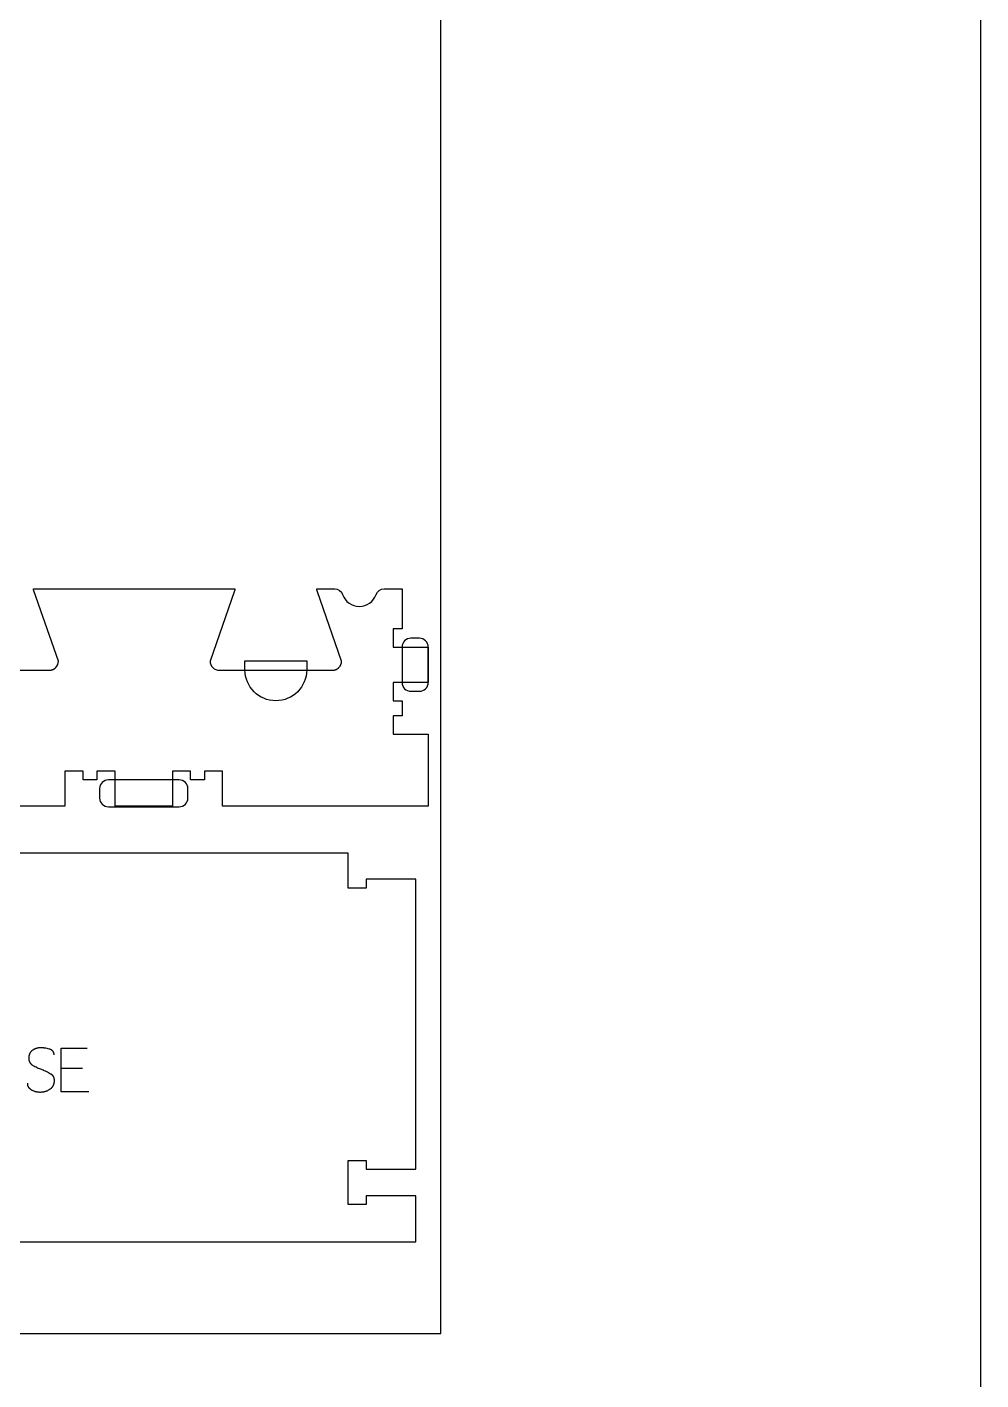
# Model space of a CAD drawing. Extents: x 0 to 4485, y 0 to 8771.
# Drawn here: x 2527 to 3183, y 3731 to 4662 of the extents above; entities that cross this region are included whole.
import ezdxf

# ---------------------------------------------------------------- set-up
doc = ezdxf.new("R2010")
doc.units = 0
for name, color, linetype in [('0_SHEET_SPRUCEPLY_2440X122', 1, 'CONTINUOUS'), ('1_ANYTOOL_1MMDEEP_LABELS_S', 2, 'CONTINUOUS'), ('4_ANYTOOL_CUTTHROUGH_OUTSI', 5, 'CONTINUOUS'), ('5_ANYTOOL_HALF_MILL_9MM_IN', 3, 'CONTINUOUS'), ('DONOTCUT', 7, 'CONTINUOUS')]:
    doc.layers.add(name, color=color, linetype=linetype)

msp = doc.modelspace()

# ---------------------------------------------------------------- linework, layer by layer
at = {"layer": '0_SHEET_SPRUCEPLY_2440X122'}
msp.add_lwpolyline([(371.7, 4982.59), (371.7, 3762.59), (2811.7, 3762.59), (2811.7, 4982.59)], close=True, dxfattribs=at)
at = {"layer": '1_ANYTOOL_1MMDEEP_LABELS_S', "color": 2}
for points in [[(2545.52, 3954.29), (2545.52, 3954.48), (2545.51, 3954.57), (2545.51, 3954.66), (2545.5, 3954.75), (2545.49, 3954.84), (2545.48, 3954.93), (2545.47, 3955.02), (2545.46, 3955.11), (2545.44, 3955.19), (2545.42, 3955.27), (2545.41, 3955.36), (2545.39, 3955.44), (2545.36, 3955.52), (2545.34, 3955.6), (2545.32, 3955.68), (2545.29, 3955.76), (2545.26, 3955.84), (2545.23, 3955.91), (2545.2, 3955.99), (2545.17, 3956.06), (2545.13, 3956.13), (2545.1, 3956.21), (2545.06, 3956.28), (2545.02, 3956.35), (2544.98, 3956.42), (2544.94, 3956.48), (2544.89, 3956.55), (2544.85, 3956.62), (2544.8, 3956.68), (2544.75, 3956.75), (2544.7, 3956.81), (2544.65, 3956.87), (2544.6, 3956.93), (2544.54, 3956.99), (2544.48, 3957.05), (2544.43, 3957.11), (2544.37, 3957.16), (2544.3, 3957.22), (2544.24, 3957.27), (2544.18, 3957.33), (2544.11, 3957.38), (2544.04, 3957.43), (2543.97, 3957.48), (2543.9, 3957.53), (2543.83, 3957.58), (2543.75, 3957.63), (2543.68, 3957.67), (2543.6, 3957.72), (2543.52, 3957.76), (2543.44, 3957.81), (2543.36, 3957.85), (2543.19, 3957.93), (2543.01, 3958.01), (2542.83, 3958.08), (2542.64, 3958.15), (2542.44, 3958.22), (2542.24, 3958.28), (2541.43, 3958.5), (2540.63, 3958.69), (2539.85, 3958.85), (2539.08, 3958.98), (2538.7, 3959.04), (2538.32, 3959.09), (2537.95, 3959.13), (2537.58, 3959.16), (2537.21, 3959.19), (2536.85, 3959.2), (2536.49, 3959.22), (2536.14, 3959.22), (2535.94, 3959.22), (2535.75, 3959.21), (2535.55, 3959.2), (2535.36, 3959.19), (2535.17, 3959.17), (2534.99, 3959.16), (2534.8, 3959.13), (2534.61, 3959.11), (2534.43, 3959.08), (2534.24, 3959.04), (2534.06, 3959), (2533.88, 3958.96), (2533.7, 3958.92), (2533.52, 3958.87), (2533.34, 3958.82), (2533.17, 3958.76), (2532.99, 3958.71), (2532.82, 3958.64), (2532.65, 3958.58), (2532.48, 3958.51), (2532.31, 3958.43), (2532.14, 3958.36), (2531.97, 3958.28), (2531.8, 3958.19), (2531.64, 3958.11), (2531.48, 3958.02), (2531.31, 3957.92), (2531.15, 3957.82), (2530.99, 3957.72), (2530.83, 3957.62), (2530.68, 3957.51), (2530.52, 3957.4), (2530.37, 3957.28), (2530.22, 3957.16), (2530.08, 3957.04), (2529.94, 3956.92), (2529.81, 3956.79), (2529.68, 3956.66), (2529.55, 3956.53), (2529.43, 3956.39), (2529.32, 3956.25), (2529.21, 3956.11), (2529.11, 3955.96), (2529.01, 3955.81), (2528.91, 3955.66), (2528.82, 3955.5), (2528.74, 3955.35), (2528.66, 3955.19), (2528.58, 3955.02), (2528.51, 3954.85), (2528.45, 3954.68), (2528.39, 3954.51), (2528.33, 3954.33), (2528.28, 3954.15), (2528.23, 3953.97), (2528.19, 3953.79), (2528.15, 3953.6), (2528.12, 3953.41), (2528.1, 3953.21), (2528.07, 3953.01), (2528.06, 3952.81), (2528.05, 3952.61), (2528.04, 3952.4), (2528.04, 3952.19), (2528.04, 3951.98), (2528.05, 3951.76), (2528.06, 3951.56), (2528.08, 3951.35), (2528.1, 3951.15), (2528.14, 3950.96), (2528.17, 3950.76), (2528.21, 3950.57), (2528.26, 3950.39), (2528.31, 3950.21), (2528.37, 3950.03), (2528.43, 3949.85), (2528.47, 3949.77), (2528.5, 3949.68), (2528.54, 3949.6), (2528.58, 3949.51), (2528.62, 3949.43), (2528.66, 3949.35), (2528.7, 3949.27), (2528.74, 3949.19), (2528.79, 3949.11), (2528.83, 3949.03), (2528.88, 3948.96), (2528.93, 3948.88), (2528.98, 3948.81), (2529.03, 3948.73), (2529.09, 3948.66), (2529.14, 3948.59), (2529.2, 3948.52), (2529.25, 3948.45), (2529.31, 3948.38), (2529.37, 3948.31), (2529.43, 3948.24), (2529.5, 3948.17), (2529.56, 3948.11), (2529.63, 3948.04), (2529.76, 3947.92), (2529.9, 3947.79), (2530.05, 3947.68), (2530.2, 3947.56), (2530.36, 3947.45), (2530.52, 3947.34), (2530.69, 3947.23), (2530.86, 3947.13), (2531.58, 3946.74), (2532.31, 3946.36), (2533.06, 3946), (2533.82, 3945.64), (2534.6, 3945.29), (2535.4, 3944.96), (2536.21, 3944.64), (2537.04, 3944.33), (2537.86, 3944.01), (2538.67, 3943.68), (2539.45, 3943.34), (2540.22, 3942.98), (2540.96, 3942.61), (2541.69, 3942.22), (2542.39, 3941.81), (2543.08, 3941.39), (2543.24, 3941.28), (2543.4, 3941.17), (2543.56, 3941.05), (2543.63, 3940.99), (2543.71, 3940.93), (2543.78, 3940.87), (2543.85, 3940.81), (2543.92, 3940.74), (2543.99, 3940.68), (2544.05, 3940.61), (2544.12, 3940.54), (2544.18, 3940.48), (2544.24, 3940.41), (2544.3, 3940.34), (2544.36, 3940.27), (2544.42, 3940.2), (2544.47, 3940.12), (2544.53, 3940.05), (2544.58, 3939.97), (2544.63, 3939.9), (2544.68, 3939.82), (2544.73, 3939.74), (2544.78, 3939.67), (2544.82, 3939.59), (2544.87, 3939.51), (2544.91, 3939.42), (2544.95, 3939.34), (2544.99, 3939.26), (2545.03, 3939.17), (2545.07, 3939.09), (2545.1, 3939), (2545.13, 3938.91), (2545.17, 3938.82), (2545.2, 3938.74), (2545.23, 3938.64), (2545.26, 3938.55), (2545.28, 3938.46), (2545.33, 3938.27), (2545.37, 3938.08), (2545.41, 3937.89), (2545.44, 3937.69), (2545.47, 3937.48), (2545.49, 3937.28), (2545.5, 3937.06), (2545.51, 3936.85), (2545.51, 3936.63), (2545.5, 3936.41), (2545.49, 3936.18), (2545.48, 3935.95), (2545.46, 3935.72), (2545.43, 3935.49), (2545.4, 3935.27), (2545.36, 3935.05), (2545.32, 3934.83), (2545.28, 3934.62), (2545.22, 3934.41), (2545.17, 3934.2), (2545.11, 3934), (2545.04, 3933.8), (2544.97, 3933.61), (2544.89, 3933.42), (2544.81, 3933.23), (2544.72, 3933.05), (2544.63, 3932.87), (2544.54, 3932.7), (2544.43, 3932.52), (2544.33, 3932.36), (2544.22, 3932.19), (2544.1, 3932.03), (2543.98, 3931.88), (2543.85, 3931.72), (2543.72, 3931.57), (2543.58, 3931.43), (2543.44, 3931.29), (2543.29, 3931.15), (2543.14, 3931.01), (2542.98, 3930.88), (2542.82, 3930.76), (2542.66, 3930.63), (2542.48, 3930.51), (2542.31, 3930.4), (2541.95, 3930.18), (2541.58, 3929.97), (2541.21, 3929.78), (2540.84, 3929.6), (2540.47, 3929.43), (2540.09, 3929.28), (2539.9, 3929.21), (2539.71, 3929.14), (2539.52, 3929.08), (2539.32, 3929.02), (2539.13, 3928.96), (2538.93, 3928.91), (2538.74, 3928.86), (2538.54, 3928.82), (2538.34, 3928.77), (2538.15, 3928.73), (2537.95, 3928.7), (2537.75, 3928.67), (2537.55, 3928.64), (2537.34, 3928.61), (2536.94, 3928.57), (2536.53, 3928.55), (2536.11, 3928.53), (2535.7, 3928.53), (2535.29, 3928.55), (2534.89, 3928.57), (2534.49, 3928.61), (2534.09, 3928.67), (2533.7, 3928.73), (2533.32, 3928.81), (2532.94, 3928.9), (2532.56, 3929), (2532.19, 3929.12), (2531.82, 3929.24), (2531.46, 3929.39), (2531.1, 3929.54), (2530.74, 3929.71), (2530.4, 3929.88), (2530.05, 3930.08), (2529.88, 3930.18), (2529.72, 3930.28), (2529.56, 3930.39), (2529.41, 3930.5), (2529.26, 3930.61), (2529.12, 3930.72), (2528.98, 3930.84), (2528.85, 3930.96), (2528.72, 3931.09), (2528.6, 3931.21), (2528.49, 3931.34), (2528.38, 3931.48), (2528.33, 3931.54), (2528.27, 3931.61), (2528.22, 3931.68), (2528.18, 3931.75), (2528.13, 3931.82), (2528.08, 3931.89), (2528.04, 3931.96), (2527.99, 3932.04), (2527.95, 3932.11), (2527.91, 3932.18), (2527.87, 3932.26), (2527.83, 3932.34), (2527.8, 3932.41), (2527.76, 3932.49), (2527.73, 3932.57), (2527.69, 3932.64), (2527.66, 3932.72), (2527.63, 3932.8), (2527.6, 3932.88), (2527.58, 3932.97), (2527.52, 3933.13), (2527.48, 3933.3), (2527.44, 3933.47), (2527.4, 3933.64), (2527.37, 3933.82), (2527.35, 3934), (2527.33, 3934.18), (2527.32, 3934.37), (2527.31, 3934.56), (2527.31, 3934.75)], [(2569.35, 3928.88), (2550.41, 3928.88), (2550.41, 3958.88), (2568.24, 3958.88)], [(2565.06, 3944.95), (2550.41, 3944.95)]]:
    msp.add_lwpolyline(points, dxfattribs=at)
at = {"layer": '4_ANYTOOL_CUTTHROUGH_OUTSI', "color": 5}
msp.add_lwpolyline([(2464.21, 4219.15), (2542.21, 4219.15), (2542.36, 4219.15), (2542.51, 4219.16), (2542.66, 4219.16), (2542.81, 4219.18), (2542.96, 4219.19), (2543.11, 4219.21), (2543.27, 4219.24), (2543.42, 4219.27), (2543.57, 4219.3), (2543.72, 4219.33), (2543.87, 4219.37), (2544.02, 4219.42), (2544.16, 4219.46), (2544.31, 4219.51), (2544.46, 4219.57), (2544.6, 4219.62), (2544.74, 4219.69), (2544.89, 4219.75), (2545.03, 4219.82), (2545.16, 4219.89), (2545.3, 4219.97), (2545.43, 4220.04), (2545.56, 4220.12), (2545.69, 4220.21), (2545.82, 4220.3), (2545.94, 4220.39), (2546.06, 4220.48), (2546.18, 4220.57), (2546.3, 4220.67), (2546.41, 4220.77), (2546.52, 4220.87), (2546.63, 4220.98, 0.198912), (2548.46, 4225.4), (2548.46, 4225.44), (2548.45, 4225.48), (2531.55, 4273.76), (2531.55, 4273.76, -0.061485), (2531.32, 4275.15), (2670, 4275.15, -0.061485), (2669.77, 4273.76), (2652.87, 4225.48), (2652.86, 4225.44), (2652.86, 4225.4), (2652.86, 4225.4, 0.414214), (2659.11, 4219.15), (2737.11, 4219.15), (2737.26, 4219.15), (2737.41, 4219.16), (2737.56, 4219.16), (2737.71, 4219.18), (2737.86, 4219.19), (2738.01, 4219.21), (2738.17, 4219.24), (2738.32, 4219.27), (2738.47, 4219.3), (2738.62, 4219.33), (2738.77, 4219.37), (2738.92, 4219.42), (2739.06, 4219.46), (2739.21, 4219.51), (2739.36, 4219.57), (2739.5, 4219.62), (2739.64, 4219.69), (2739.79, 4219.75), (2739.93, 4219.82), (2740.06, 4219.89), (2740.2, 4219.97), (2740.33, 4220.04), (2740.46, 4220.12), (2740.59, 4220.21), (2740.72, 4220.3), (2740.84, 4220.39), (2740.96, 4220.48), (2741.08, 4220.57), (2741.2, 4220.67), (2741.31, 4220.77), (2741.42, 4220.87), (2741.53, 4220.98, 0.198912), (2743.36, 4225.4), (2743.36, 4225.44), (2743.35, 4225.48), (2726.45, 4273.76), (2726.45, 4273.76, -0.061485), (2726.22, 4275.15), (2738.61, 4275.15, -0.317837), (2744.04, 4271.32, 0.317837), (2755.58, 4263.15, 0.317837), (2767.13, 4271.32, -0.317837), (2772.56, 4275.15), (2784.96, 4275.15), (2784.96, 4247.65), (2778.96, 4247.65), (2778.96, 4235.15), (2802.96, 4235.15), (2802.96, 4210.65), (2778.96, 4210.65), (2778.96, 4198.15), (2784.96, 4198.15), (2784.96, 4187.65), (2778.96, 4187.65), (2778.96, 4187.4), (2778.96, 4175.4), (2778.96, 4175.15), (2802.96, 4175.15), (2802.96, 4125.65), (2661.46, 4125.65), (2661.46, 4149.4), (2661.46, 4149.65), (2648.96, 4149.65), (2648.96, 4149.4), (2648.96, 4143.65), (2639.46, 4143.65), (2639.46, 4149.4), (2639.46, 4149.65), (2626.96, 4149.65), (2626.96, 4149.4), (2626.96, 4125.65), (2587.46, 4125.65), (2587.46, 4149.4), (2587.46, 4149.65), (2574.96, 4149.65), (2574.96, 4149.4), (2574.96, 4143.65), (2565.46, 4143.65), (2565.46, 4149.4), (2565.46, 4149.65), (2552.96, 4149.65), (2552.96, 4149.4), (2552.96, 4125.65), (2453.46, 4125.65)], format="xyb", dxfattribs=at)
msp.add_lwpolyline([(1630.9, 3825.71), (2794.4, 3825.71), (2794.4, 3857.21), (2760.3, 3857.21), (2760.3, 3851.21), (2747.8, 3851.21), (2747.8, 3881.71), (2760.3, 3881.71), (2760.3, 3875.71), (2794.4, 3875.71), (2794.4, 4075.21), (2760.3, 4075.21), (2760.3, 4069.21), (2747.8, 4069.21), (2747.8, 4093.21), (2277.49, 4093.21)], dxfattribs=at)
at = {"layer": '5_ANYTOOL_HALF_MILL_9MM_IN'}
for points in [[(2790.96, 4241.15, 0.414214), (2784.96, 4235.15), (2784.96, 4210.65, 0.414214), (2790.96, 4204.65), (2796.96, 4204.65, 0.414214), (2802.96, 4210.65), (2802.96, 4235.15, 0.414214), (2796.96, 4241.15)], [(2719.36, 4219.4, -1), (2676.86, 4219.4), (2676.86, 4219.65), (2676.86, 4225.65), (2719.36, 4225.65), (2719.36, 4219.65), (2719.36, 4219.4)], [(2582.83, 4143.65, 0.414214), (2576.83, 4137.65), (2576.83, 4131.15, 0.414214), (2582.83, 4125.15), (2631.58, 4125.15, 0.414214), (2637.58, 4131.15), (2637.58, 4137.65, 0.414214), (2631.58, 4143.65)]]:
    msp.add_lwpolyline(points, format="xyb", close=True, dxfattribs=at)
at = {"layer": 'DONOTCUT'}
msp.add_lwpolyline([(0, 0), (3183.41, 0), (3183.41, 5593.43), (0, 5593.43)], close=True, dxfattribs=at)

doc.saveas('drawing.dxf')
